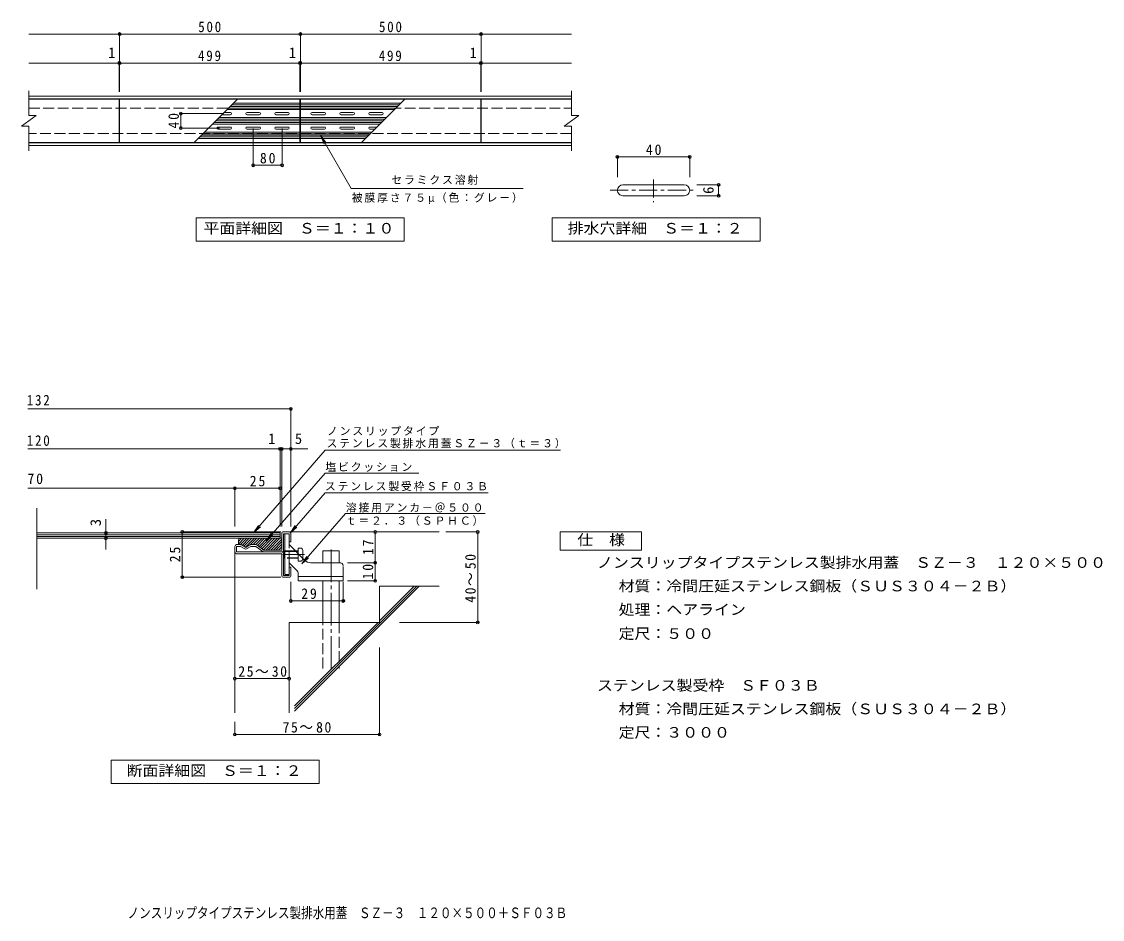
# Model space of a CAD drawing. Units: millimetres, scale not verified, with parts at other scales. Extents: x -1092 to 1898, y -1350 to 1133.
import ezdxf
from ezdxf.enums import TextEntityAlignment as Align

# ---------------------------------------------------------------- set-up
doc = ezdxf.new("R2010")
doc.units = ezdxf.units.MM
doc.header["$LTSCALE"] = 10
doc.header["$PDMODE"] = 32
doc.header["$PDSIZE"] = 8
for name, pattern in [('CHAIN1', [8, 5, -1, 1, -1]), ('CHAIN2', [12, 9, -1, 1, -1]), ('DASHED3', [4, 3, -1])]:
    doc.linetypes.add(name, pattern=pattern)
for name, color, linetype, lineweight in [('C-0', 3, 'Continuous', 13), ('C-1', 2, 'Continuous', 13), ('C-2', 3, 'Continuous', 13), ('C-3', 7, 'Continuous', 13), ('C-4', 7, 'Continuous', 13), ('C-5', 7, 'Continuous', 13), ('C-A', 3, 'Continuous', 13), ('D-1', 2, 'Continuous', 13), ('D-2', 3, 'Continuous', 13), ('D-4', 7, 'Continuous', 13), ('D-5', 7, 'Continuous', 13), ('D-6', 6, 'Continuous', 13), ('D-9', 4, 'Continuous', 13), ('D-A', 3, 'Continuous', 13)]:
    doc.layers.add(name, color=color, linetype=linetype, lineweight=lineweight)
doc.layers.add('F-4', color=2, linetype='Continuous')
doc.styles.add('ＭＳ ゴシック', font='')
doc.styles.get('ＭＳ ゴシック').set_extended_font_data('MS Gothic')

msp = doc.modelspace()

# ---------------------------------------------------------------- linework, layer by layer
at = {"layer": 'C-0', "color": 7}
for p, q in [((556.64, 703.03), (556.64, 762.07)), ((556.64, 759.07), (756.64, 759.07)), ((756.64, 703.03), (756.64, 762.07)), ((839.48, 681.85), (776.53, 681.85)), ((836.48, 651.85), (836.48, 681.85)), ((776.53, 651.85), (839.48, 651.85))]:
    msp.add_line(p, q, dxfattribs=at)
at = {"layer": 'C-0', "linetype": 'CHAIN1'}
for p, q in [((656.64, 696.43), (656.64, 633.79)), ((536.33, 666.85), (769.94, 666.85))]:
    msp.add_line(p, q, dxfattribs=at)
at = {"layer": 'C-0'}
for p, q in [((741.64, 681.85), (571.64, 681.85)), ((571.64, 651.85), (741.64, 651.85))]:
    msp.add_line(p, q, dxfattribs=at)
for centre, start, end in [((571.64, 666.85), 89.99997, 179.99881), ((571.64, 666.85), 179.9994, 270), ((741.64, 666.85), 1.16566, 89.99944), ((741.64, 666.85), 270, 0.00124)]:
    msp.add_arc(centre, 15, start, end, dxfattribs=at)
at = {"layer": 'C-1'}
for p, q in [((-1071.51, 926.81), (429.49, 926.81)), ((-1071.51, 919.81), (429.49, 919.81)), ((429.49, 797.81), (-1071.51, 797.81)), ((429.49, 790.81), (-1071.51, 790.81))]:
    msp.add_line(p, q, dxfattribs=at)
at = {"layer": 'C-1', "linetype": 'DASHED3'}
for p, q in [((-1071.51, 893.81), (429.49, 893.81)), ((429.49, 823.81), (-1071.51, 823.81))]:
    msp.add_line(p, q, dxfattribs=at)
at = {"layer": 'C-2'}
for p, q in [((-1071.51, 873.81), (-1071.51, 941.81)), ((429.49, 941.81), (429.49, 873.81)), ((-821.51, 918.81), (-1071.51, 918.81)), ((-821.51, 798.81), (-821.51, 918.81)), ((179.49, 918.81), (179.49, 798.81)), ((179.49, 918.81), (429.49, 918.81)), ((-1091.51, 843.81), (-1051.51, 873.81)), ((-1071.51, 873.81), (-1051.51, 873.81)), ((409.49, 843.81), (449.49, 873.81)), ((429.49, 873.81), (449.49, 873.81)), ((-1091.51, 843.81), (-1071.51, 843.81)), ((-1071.51, 775.81), (-1071.51, 843.81)), ((409.49, 843.81), (429.49, 843.81)), ((429.49, 843.81), (429.49, 775.81)), ((-821.51, 798.81), (-1071.51, 798.81)), ((179.49, 798.81), (429.49, 798.81))]:
    msp.add_line(p, q, dxfattribs=at)
for points in [[(-820.51, 798.81), (-820.51, 918.81), (-321.51, 918.81), (-321.51, 798.81)], [(-320.51, 798.81), (-320.51, 918.81), (178.49, 918.81), (178.49, 798.81)]]:
    msp.add_lwpolyline(points, close=True, dxfattribs=at)
at = {"layer": 'C-3'}
for p, q in [((-263.98, 817.83), (-248.76, 798)), ((-263.98, 817.83), (-254.41, 794.74)), ((-179.86, 672.13), (-263.98, 817.83)), ((-179.86, 672.13), (295.56, 672.13))]:
    msp.add_line(p, q, dxfattribs=at)
at = {"layer": 'C-4'}
for p, q in [((-1071.51, 1098.81), (429.49, 1098.81)), ((-820.51, 938.81), (-820.51, 1101.81)), ((-320.51, 938.81), (-320.51, 1101.81)), ((179.49, 938.81), (179.49, 1101.81)), ((-1071.51, 1018.81), (429.49, 1018.81)), ((-821.51, 938.81), (-821.51, 1021.81)), ((-321.51, 938.81), (-321.51, 1021.81)), ((178.49, 938.81), (178.49, 1021.81)), ((-531.91, 878.81), (-654.01, 878.81)), ((-651.01, 838.81), (-651.01, 878.81)), ((-543.67, 838.81), (-654.01, 838.81)), ((-451.01, 838.06), (-451.01, 732.81)), ((-371.01, 838.06), (-371.01, 732.81)), ((-451.01, 735.81), (-371.01, 735.81))]:
    msp.add_line(p, q, dxfattribs=at)
for p in [(-820.51, 1098.81), (-320.51, 1098.81), (179.49, 1098.81), (-821.51, 1018.81), (-820.51, 1018.81), (-321.51, 1018.81), (-320.51, 1018.81), (178.49, 1018.81), (179.49, 1018.81), (-651.01, 878.81), (-651.01, 838.81), (556.64, 759.07), (756.64, 759.07), (-451.01, 735.81), (-371.01, 735.81), (836.48, 681.85), (836.48, 651.85)]:
    msp.add_point(p, dxfattribs=at)
at = {"layer": 'C-5'}
for p, q in [((-608.51, 590.81), (-33.51, 590.81)), ((-608.51, 525.81), (-608.51, 590.81))]:
    msp.add_line(p, q, dxfattribs=at)
msp.add_lwpolyline([(-33.51, 590.81), (-33.51, 525.81), (-608.51, 525.81)], dxfattribs=at)
msp.add_lwpolyline([(376.55, 525.81), (376.55, 590.81), (951.55, 590.81), (951.55, 525.81)], close=True, dxfattribs=at)
at = {"layer": 'C-A'}
for p, q in [((-494.44, 918.81), (-614.44, 798.81)), ((-514.44, 898.81), (-321.51, 898.81)), ((-509.94, 903.31), (-321.51, 903.31)), ((-505.44, 907.81), (-321.51, 907.81)), ((-320.51, 907.81), (-42.27, 907.81)), ((-320.51, 903.31), (-46.77, 903.31)), ((-320.51, 898.81), (-51.27, 898.81)), ((-31.27, 918.81), (-151.27, 798.81)), ((-545.44, 867.81), (-321.51, 867.81)), ((-537.44, 875.81), (-514.01, 875.81)), ((-531.44, 881.81), (-514.01, 881.81)), ((-523.44, 889.81), (-321.51, 889.81)), ((-518.94, 894.31), (-321.51, 894.31)), ((-468.01, 881.81), (-434.01, 881.81)), ((-468.01, 875.81), (-434.01, 875.81)), ((-388.01, 881.81), (-354.01, 881.81)), ((-388.01, 875.81), (-354.01, 875.81)), ((-320.51, 894.31), (-55.77, 894.31)), ((-320.51, 889.81), (-60.27, 889.81)), ((-320.51, 867.81), (-82.27, 867.81)), ((-288.01, 881.81), (-254.01, 881.81)), ((-288.01, 875.81), (-254.01, 875.81)), ((-208.01, 881.81), (-174.01, 881.81)), ((-208.01, 875.81), (-174.01, 875.81)), ((-128.01, 881.81), (-94.01, 881.81)), ((-128.01, 875.81), (-94.01, 875.81)), ((-563.44, 849.81), (-321.51, 849.81)), ((-558.94, 854.31), (-321.51, 854.31)), ((-554.44, 858.81), (-321.51, 858.81)), ((-549.94, 863.31), (-321.51, 863.31)), ((-548.01, 841.81), (-514.01, 841.81)), ((-468.01, 841.81), (-434.01, 841.81)), ((-388.01, 841.81), (-354.01, 841.81)), ((-320.51, 863.31), (-86.77, 863.31)), ((-320.51, 858.81), (-91.27, 858.81)), ((-320.51, 854.31), (-95.77, 854.31)), ((-320.51, 849.81), (-100.27, 849.81)), ((-288.01, 841.81), (-254.01, 841.81)), ((-208.01, 841.81), (-174.01, 841.81)), ((-128.01, 841.81), (-108.27, 841.81)), ((-603.44, 809.81), (-321.51, 809.81)), ((-598.94, 814.31), (-321.51, 814.31)), ((-594.44, 818.81), (-321.51, 818.81)), ((-589.94, 823.31), (-321.51, 823.31)), ((-585.44, 827.81), (-321.51, 827.81)), ((-548.01, 835.81), (-514.01, 835.81)), ((-468.01, 835.81), (-434.01, 835.81)), ((-388.01, 835.81), (-354.01, 835.81)), ((-320.51, 827.81), (-122.27, 827.81)), ((-320.51, 823.31), (-126.77, 823.31)), ((-320.51, 818.81), (-131.27, 818.81)), ((-320.51, 814.31), (-135.77, 814.31)), ((-320.51, 809.81), (-140.27, 809.81)), ((-288.01, 835.81), (-254.01, 835.81)), ((-208.01, 835.81), (-174.01, 835.81)), ((-128.01, 835.81), (-114.27, 835.81))]:
    msp.add_line(p, q, dxfattribs=at)
for centre, start, end in [((-514.01, 878.81), 270, 90), ((-468.01, 878.81), 90, 270), ((-434.01, 878.81), 270, 90), ((-388.01, 878.81), 90, 270), ((-354.01, 878.81), 270, 90), ((-288.01, 878.81), 90, 270), ((-254.01, 878.81), 270, 90), ((-208.01, 878.81), 90, 270), ((-174.01, 878.81), 270, 90), ((-128.01, 878.81), 90, 270), ((-94.01, 878.81), 270, 90), ((-548.01, 838.81), 90, 270), ((-514.01, 838.81), 270, 90), ((-468.01, 838.81), 90, 270), ((-434.01, 838.81), 270, 90), ((-388.01, 838.81), 90, 270), ((-354.01, 838.81), 270, 90), ((-288.01, 838.81), 90, 270), ((-254.01, 838.81), 270, 90), ((-208.01, 838.81), 90, 270), ((-174.01, 838.81), 270, 90), ((-128.01, 838.81), 90, 270)]:
    msp.add_arc(centre, 3, start, end, dxfattribs=at)
at = {"layer": 'D-1'}
for p, q in [((-371.65, -281.25), (-371.65, -328.25)), ((-368.65, -278.25), (-349.65, -278.25)), ((-351.65, -283.25), (-366.65, -283.25)), ((-366.65, -328.25), (-366.65, -283.25)), ((-346.65, -281.25), (-346.65, -305.75)), ((-501.65, -333.25), (-501.65, -318.25)), ((-485.98, -313.25), (-496.65, -313.25)), ((-496.65, -333.25), (-496.65, -318.25)), ((-485.98, -318.25), (-496.65, -318.25)), ((-474.15, -325.08), (-485.98, -318.25)), ((-483.48, -313.92), (-471.65, -320.75)), ((-459.82, -313.92), (-471.65, -320.75)), ((-469.15, -325.08), (-457.32, -318.25)), ((-443.3, -313.25), (-457.32, -313.25)), ((-443.32, -318.25), (-457.32, -318.25)), ((-424.65, -332.25), (-443.32, -318.25)), ((-440.33, -314.24), (-421.65, -328.25)), ((-371.65, -328.25), (-421.65, -328.25)), ((-496.65, -333.25), (-371.65, -333.25)), ((-496.65, -338.25), (-371.65, -338.25)), ((-371.65, -400.25), (-371.65, -338.25)), ((-366.65, -338.25), (-366.65, -398.25)), ((-346.65, -375.75), (-351.65, -375.75)), ((-351.65, -398.25), (-351.65, -375.75)), ((-346.65, -400.25), (-346.65, -375.75)), ((-368.65, -403.25), (-349.65, -403.25)), ((-351.65, -398.25), (-366.65, -398.25))]:
    msp.add_line(p, q, dxfattribs=at)
msp.add_lwpolyline([(-346.65, -305.75), (-351.65, -305.75), (-351.65, -283.25)], dxfattribs=at)
for centre, radius, start, end in [((-368.65, -281.25), 3, 90, 180), ((-349.65, -281.25), 3, 0, 90), ((-496.65, -318.25), 5, 90, 180), ((-485.98, -318.25), 5, 59.99997, 90), ((-471.65, -320.75), 5, 239.99997, 300.00003), ((-457.32, -318.25), 5, 90, 120.00003), ((-443.3, -318.2), 4.95, 53.12967, 90), ((-371.65, -328.25), 5, 270, 0), ((-496.65, -333.25), 5, 180, 270), ((-421.65, -328.25), 5, 233.13025, 270), ((-371.65, -338.25), 5, 0, 90), ((-368.65, -400.25), 3, 180, 270), ((-349.65, -400.25), 3, 270, 0)]:
    msp.add_arc(centre, radius, start, end, dxfattribs=at)
at = {"layer": 'D-2'}
for p, q in [((-1049.32, -435.99), (-1049.32, -212.05)), ((-376.65, -280.75), (-1049.32, -280.75)), ((-376.65, -285.75), (-1049.32, -285.75)), ((-376.65, -290.75), (-1049.32, -290.75)), ((-376.65, -295.75), (-1049.32, -295.75)), ((-376.65, -280.75), (-376.65, -295.75))]:
    msp.add_line(p, q, dxfattribs=at)
at = {"layer": 'D-4'}
for p, q in [((-1074.32, 62.12), (-346.65, 62.12)), ((-346.65, -262.79), (-346.65, 65.12)), ((-1074.32, -48.58), (-300.12, -48.58)), ((-376.65, -262.79), (-376.65, -45.58)), ((-371.65, -262.79), (-371.65, -45.58)), ((-1074.32, -157.33), (-501.65, -157.33)), ((-501.65, -262.79), (-501.65, -154.33)), ((-501.65, -157.33), (-376.65, -157.33)), ((-858.38, -242.73), (-858.38, -326.93)), ((-374.8, -278.25), (-650.14, -278.25)), ((-647.14, -403.25), (-647.14, -278.25)), ((-113.6, -363.25), (-113.6, -278.25)), ((81.85, -278.25), (173.03, -278.25)), ((170.03, -528.25), (170.03, -278.25)), ((-189.83, -363.25), (-110.6, -363.25)), ((-113.6, -413.25), (-113.6, -363.25)), ((-374.8, -403.25), (-650.14, -403.25)), ((-346.65, -416.21), (-346.65, -471.78)), ((-201.65, -416.21), (-201.65, -471.78)), ((-189.83, -413.25), (-110.6, -413.25)), ((-346.65, -468.78), (-196.65, -468.78)), ((-45.87, -528.25), (173.03, -528.25)), ((-101.65, -598.12), (-101.65, -841.33)), ((-501.65, -683.87), (-351.65, -683.87)), ((-501.65, -803.25), (-501.65, -841.33)), ((-501.65, -838.33), (-101.65, -838.33))]:
    msp.add_line(p, q, dxfattribs=at)
for p in [(-346.65, 62.12), (-376.65, -48.58), (-371.65, -48.58), (-346.65, -48.58), (-501.65, -157.33), (-376.65, -157.33), (-858.38, -280.75), (-858.38, -295.75), (-647.14, -278.25), (-113.6, -278.25), (170.03, -278.25), (-113.6, -363.25), (-647.14, -403.25), (-113.6, -413.25), (-346.65, -468.78), (-201.65, -468.78), (170.03, -528.25), (-501.65, -683.87), (-351.65, -683.87), (-501.65, -838.33), (-101.65, -838.33)]:
    msp.add_point(p, dxfattribs=at)
at = {"layer": 'D-5'}
for p, q in [((-252.13, -52), (399.26, -52)), ((-252.13, -115.34), (7.25, -115.34)), ((-252.13, -170.2), (198.84, -170.2)), ((-316.63, -366.42), (-195.55, -227.3)), ((-195.55, -227.3), (191.16, -227.3)), ((-449.64, -280.75), (-430.98, -264.12)), ((-348.61, -281.04), (-329.87, -264.49)), ((-415.43, -302.96), (-396.7, -286.41)), ((-316.63, -366.42), (-302.82, -345.58)), ((-316.63, -366.42), (-297.9, -349.87))]:
    msp.add_line(p, q, dxfattribs=at)
at = {"layer": 'D-5', "color": 2}
for p, q in [((398.02, -278.25), (623.02, -278.25)), ((398.02, -328.25), (398.02, -278.25)), ((623.02, -278.25), (623.02, -328.25)), ((623.02, -328.25), (398.02, -328.25))]:
    msp.add_line(p, q, dxfattribs=at)
at = {"layer": 'D-5'}
for points in [[(-252.13, -52), (-449.64, -280.75), (-435.92, -259.85)], [(-252.13, -115.34), (-415.43, -302.96), (-401.62, -282.12)], [(-252.13, -170.2), (-348.61, -281.04), (-334.79, -260.2)]]:
    msp.add_lwpolyline(points, dxfattribs=at)
at = {"layer": 'D-5', "color": 2}
msp.add_lwpolyline([(-843.65, -974.19), (-843.65, -909.19), (-268.65, -909.19), (-268.65, -974.19)], close=True, dxfattribs=at)
at = {"layer": 'D-6'}
for p, q in [((-351.65, -278.25), (63.35, -278.25)), ((-501.65, -333.25), (-501.65, -778.25)), ((-258.15, -330.75), (-213.15, -330.75)), ((-258.15, -363.25), (-258.15, -330.75)), ((-213.15, -363.25), (-213.15, -330.75)), ((-258.15, -528.25), (-258.15, -413.25)), ((-213.15, -528.25), (-213.15, -413.25)), ((-336.65, -773.4), (8.5, -428.25)), ((-336.65, -766.32), (1.42, -428.25)), ((-101.65, -428.25), (63.35, -428.25)), ((-101.65, -428.25), (-101.65, -528.25)), ((-101.65, -524.26), (-5.64, -428.25)), ((-351.65, -528.25), (-351.65, -778.25)), ((-351.65, -528.25), (-101.65, -528.25)), ((-336.65, -759.26), (-105.64, -528.25))]:
    msp.add_line(p, q, dxfattribs=at)
at = {"layer": 'D-6', "linetype": 'CHAIN2'}
msp.add_line((-235.65, -326.67), (-235.65, -655.75), dxfattribs=at)
at = {"layer": 'D-6', "linetype": 'DASHED3'}
for p, q in [((-258.15, -655.75), (-258.15, -528.25)), ((-213.15, -528.25), (-213.15, -655.75))]:
    msp.add_line(p, q, dxfattribs=at)
at = {"layer": 'D-9'}
for p, q in [((-482.84, -295.75), (-491.65, -304.56)), ((-475.77, -295.75), (-491.65, -311.63)), ((-486.65, -295.75), (-371.65, -295.75)), ((-468.7, -295.75), (-486.2, -313.25)), ((-461.63, -295.75), (-481.15, -315.27)), ((-454.56, -295.75), (-476.66, -317.85)), ((-447.48, -295.75), (-472.18, -320.44)), ((-440.41, -295.75), (-457.91, -313.25)), ((-433.34, -295.75), (-450.84, -313.25)), ((-426.27, -295.75), (-443.77, -313.25)), ((-419.2, -295.75), (-438.82, -315.37)), ((-412.13, -295.75), (-434.78, -318.4)), ((-405.06, -295.75), (-430.74, -321.43)), ((-397.99, -295.75), (-426.7, -324.46)), ((-390.92, -295.75), (-422.66, -327.49)), ((-383.84, -295.75), (-416.34, -328.25)), ((-376.77, -295.75), (-409.27, -328.25)), ((-371.65, -297.7), (-402.2, -328.25)), ((-491.65, -300.75), (-491.65, -313.25)), ((-371.65, -304.77), (-395.13, -328.25)), ((-371.65, -311.84), (-388.06, -328.25)), ((-371.65, -318.91), (-380.99, -328.25))]:
    msp.add_line(p, q, dxfattribs=at)
msp.add_arc((-486.65, -300.75), 5, 90, 180, dxfattribs=at)
at = {"layer": 'D-A'}
for p, q in [((-363.15, -283.25), (-363.15, -395.75)), ((-363.15, -283.25), (-351.65, -283.25)), ((-351.65, -313.25), (-351.65, -283.25)), ((-351.65, -313.25), (-308.98, -355.93)), ((-326.65, -338.25), (-326.65, -322.75)), ((-320.15, -322.75), (-326.65, -322.75)), ((-365.4, -330.75), (-366.65, -332)), ((-363.15, -332), (-366.65, -332)), ((-365.4, -350.75), (-366.65, -349.5)), ((-363.15, -349.5), (-366.65, -349.5)), ((-363.15, -330.75), (-365.4, -330.75)), ((-363.15, -350.75), (-365.4, -350.75)), ((-326.65, -330.75), (-334.15, -330.75)), ((-326.65, -332), (-332.9, -332)), ((-313.65, -329.25), (-313.65, -351.25)), ((-329.58, -385.32), (-351.65, -363.25)), ((-351.65, -395.75), (-351.65, -363.25)), ((-291.3, -363.25), (-211.65, -363.25)), ((-201.65, -373.25), (-201.65, -413.25)), ((-351.65, -395.75), (-363.15, -395.75)), ((-326.65, -413.25), (-326.65, -392.39)), ((-201.65, -401.75), (-326.65, -401.75)), ((-201.65, -413.25), (-326.65, -413.25))]:
    msp.add_line(p, q, dxfattribs=at)
at = {"layer": 'D-A', "linetype": 'DASHED3'}
for p, q in [((-351.65, -363.25), (-351.65, -313.25)), ((-365.4, -330.75), (-365.4, -350.75)), ((-334.15, -330.75), (-363.15, -330.75)), ((-363.15, -332), (-332.9, -332)), ((-326.65, -349.5), (-363.15, -349.5)), ((-326.65, -350.75), (-363.15, -350.75)), ((-326.65, -358.75), (-326.65, -338.25)), ((-320.15, -358.75), (-326.65, -358.75)), ((-313.65, -352.25), (-313.65, -351.25))]:
    msp.add_line(p, q, dxfattribs=at)
at = {"layer": 'D-A', "linetype": 'CHAIN2'}
msp.add_line((-308.66, -340.75), (-369.08, -340.75), dxfattribs=at)
at = {"layer": 'D-A'}
for centre, radius, start, end in [((-320.15, -329.25), 6.5, 0, 90), ((-291.3, -338.25), 25, 225, 270), ((-336.65, -392.39), 10, 7.01646, 45), ((-211.65, -373.25), 10, 7.01646, 90)]:
    msp.add_arc(centre, radius, start, end, dxfattribs=at)
at = {"layer": 'D-A', "linetype": 'DASHED3'}
msp.add_arc((-320.15, -352.25), 6.5, 270, 0, dxfattribs=at)

# ---------------------------------------------------------------- texts
at = {"layer": 'C-0', "color": 2, "style": 'ＭＳ ゴシック'}
msp.add_text('6', height=29.33, rotation=90, dxfattribs=at).set_placement((831.48, 656.85), align=Align.BOTTOM_LEFT)
at = {"layer": 'C-0', "color": 2, "insert": (635.39, 764.07), "char_height": 29.33, "attachment_point": 7, "style": 'ＭＳ ゴシック'}
msp.add_mtext('\\T1.27;\\W0.95;40', dxfattribs=at)
at = {"layer": 'C-3', "char_height": 21.99, "attachment_point": 7, "style": 'ＭＳ ゴシック'}
for s, insert in [('\\T1.17;セラミクス溶射', (-68.82, 682.13)), ('\\T1.17;被膜厚さ７５μ（色：グレ－）', (-178.22, 629.16))]:
    msp.add_mtext(s, dxfattribs=dict(at, insert=insert))
at = {"layer": 'C-4', "color": 2, "style": 'ＭＳ ゴシック'}
for p in [(-852.21, 1023.81), (-352.21, 1023.81), (147.79, 1023.81)]:
    msp.add_text('1', height=29.33, dxfattribs=at).set_placement(p, align=Align.BOTTOM_LEFT)
at = {"layer": 'C-4', "color": 2, "char_height": 29.33, "attachment_point": 7, "style": 'ＭＳ ゴシック'}
for s, insert in [('\\T1.27;\\W0.9;500', (-603.01, 1103.81)), ('\\T1.27;\\W0.9;500', (-103.01, 1103.81)), ('\\T1.27;\\W0.9;499', (-603.51, 1023.81)), ('\\T1.27;\\W0.9;499', (-103.51, 1023.81)), ('\\T1.27;\\W0.95;80', (-432.26, 740.81))]:
    msp.add_mtext(s, dxfattribs=dict(at, insert=insert))
at = {"layer": 'C-4', "color": 2, "insert": (-656.01, 837.56), "char_height": 29.33, "attachment_point": 7, "rotation": 90, "style": 'ＭＳ ゴシック'}
msp.add_mtext('\\T1.27;\\W0.95;40', dxfattribs=at)
at = {"layer": 'C-5', "color": 2, "style": 'ＭＳ ゴシック', "width": 1.1}
for s, p in [('平面詳細図\u3000Ｓ＝１：１０', (-588.51, 538.31)), ('排水穴詳細\u3000Ｓ＝１：２', (419.05, 538.31))]:
    msp.add_text(s, height=29.33, dxfattribs=at).set_placement(p, align=Align.BOTTOM_LEFT)
at = {"layer": 'D-4', "color": 2, "style": 'ＭＳ ゴシック'}
for s, p in [('1', (-409.6, -43.58)), ('5', (-335.54, -43.58))]:
    msp.add_text(s, height=29.33, dxfattribs=at).set_placement(p, align=Align.BOTTOM_LEFT)
msp.add_text('3', height=29.33, rotation=90, dxfattribs=at).set_placement((-863.38, -262.12), align=Align.BOTTOM_LEFT)
at = {"layer": 'D-4', "color": 2, "char_height": 29.33, "attachment_point": 7, "style": 'ＭＳ ゴシック'}
for s, insert in [('\\T1.27;\\W0.9;132', (-1077.23, 71.32)), ('\\T1.27;\\W0.9;120', (-1077.23, -40.34)), ('\\T1.27;\\W0.95;70', (-1075.27, -146.13)), ('\\T1.27;\\W0.95;25', (-460.4, -152.33)), ('\\T1.22;\\W0.95;25～30', (-492.05, -678.87)), ('\\T1.22;\\W0.95;75～80', (-369.52, -833.33))]:
    msp.add_mtext(s, dxfattribs=dict(at, insert=insert))
for s, insert, rotation in [('\\T1.27;\\W0.95;25', (-652.14, -362), 90), ('\\T1.27;\\W0.95;17', (-118.6, -342), 90), ('\\T1.22;\\W0.95;40～50', (165.03, -473.76), 90), ('\\T1.27;\\W0.95;10', (-118.6, -409.5), 90), ('\\T1.27;\\W0.95;29', (-318.02, -463.78), 0.001)]:
    msp.add_mtext(s, dxfattribs=dict(at, insert=insert, rotation=rotation))
at = {"layer": 'D-5', "color": 2, "style": 'ＭＳ ゴシック', "width": 1.1}
for s, p in [('仕\u3000様', (445.52, -323.25)), ('ノンスリップタイプステンレス製排水用蓋\u3000ＳＺ－３\u3000１２０×５００', (500.11, -386.17)), ('材質：冷間圧延ステンレス鋼板（ＳＵＳ３０４－２Ｂ）', (559.82, -451.17)), ('処理：ヘアライン', (559.82, -516.17)), ('定尺：５００', (559.82, -582.72)), ('ステンレス製受枠\u3000ＳＦ０３Ｂ', (500.11, -725.93)), ('材質：冷間圧延ステンレス鋼板（ＳＵＳ３０４－２Ｂ）', (559.82, -790.93)), ('定尺：３０００', (559.82, -855.93)), ('断面詳細図\u3000Ｓ＝１：２', (-801.15, -961.69))]:
    msp.add_text(s, height=29.33, dxfattribs=at).set_placement(p, align=Align.BOTTOM_LEFT)
at = {"layer": 'D-5', "char_height": 21.99, "attachment_point": 7, "style": 'ＭＳ ゴシック'}
for s, insert in [('\\T1.17;ノンスリップタイプ', (-246.98, -12.38)), ('\\T1.17;ステンレス製排水用蓋ＳＺ－３（ｔ＝３）', (-248.19, -47.01)), ('\\T1.17;塩ビクッション', (-251.3, -111.81)), ('\\T1.17;ステンレス製受枠ＳＦ０３Ｂ', (-252.49, -165.44)), ('\\T1.17;溶接用アンカ－＠５００', (-194.71, -224.49)), ('\\T1.17;ｔ＝２．３（ＳＰＨＣ）', (-195.1, -261.06))]:
    msp.add_mtext(s, dxfattribs=dict(at, insert=insert))
at = {"layer": 'F-4', "style": 'ＭＳ ゴシック', "width": 0.8}
msp.add_text('ノンスリップタイプステンレス製排水用蓋\u3000ＳＺ－３\u3000１２０×５００＋ＳＦ０３Ｂ', height=29.33, dxfattribs=at).set_placement((-798.5, -1355), align=Align.BOTTOM_LEFT)

doc.saveas('drawing.dxf')
